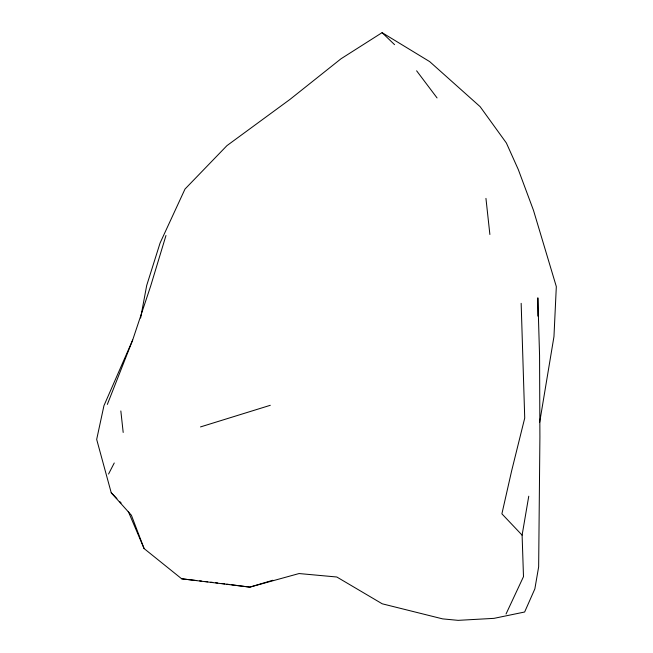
<?xml version="1.0" encoding="UTF-8"?>
<svg xmlns="http://www.w3.org/2000/svg" width="653" height="653" viewBox="0 0 653 653"><rect width="100%" height="100%" fill="white"/><g stroke="black" fill="none" stroke-linecap="round" stroke-linejoin="round"><path stroke-width="0.98" d="M537.835 316.101L537.852 297.817L539.566 355.452L539.909 436.857L538.652 566.845L534.856 588.884L524.637 612.008L494.027 618.35L458.12 620.35L442.644 618.881L382.234 603.805L336.826 577.007L299.066 573.546L249.846 587.12L181.681 578.803L144.093 548.569L128.282 511.413M539.68 422.295L553.964 336.589L556.323 286.585L533.493 210.364L518.319 169.6L506.377 142.999L480.143 106.676L429.674 61.611L382.095 32.65L341.005 58.786L290.03 99.37L226.918 145.66L184.995 189.068L160.075 243.03L146.688 285.492L140.607 318.052M506.042 613.991L523.494 576.64L522.106 535.15L528.759 496.207M165.976 235.504L150.582 286.316L132.665 340.05L107.337 404.427M132.665 340.05L103.949 405.66L96.677 439.42L111.23 492.762L131.4 515.258L144.093 548.569M108.553 474.037L114.251 462.977M200.504 426.923L270.293 405.301M272.84 580.256L249.846 587.12L231.782 584.802M181.681 578.803L196.7 580.55M199.704 580.901L201.712 581.129M204.716 581.48L207.719 581.831M210.723 582.182L212.731 582.411M215.735 582.762L217.735 582.998M221.751 583.513L224.763 583.896M226.771 584.157L229.774 584.541M382.095 32.65L394.567 44.665M111.23 492.762L116.887 498.598M119.711 501.52L121.123 502.981M522.106 535.15L501.896 513.829L511.642 470.854L524.726 418.059L521.159 303.343M416.614 70.793L437.061 97.926M485.946 198.39L489.881 234.484M120.838 410.949L123.188 432.449"/></g></svg>
